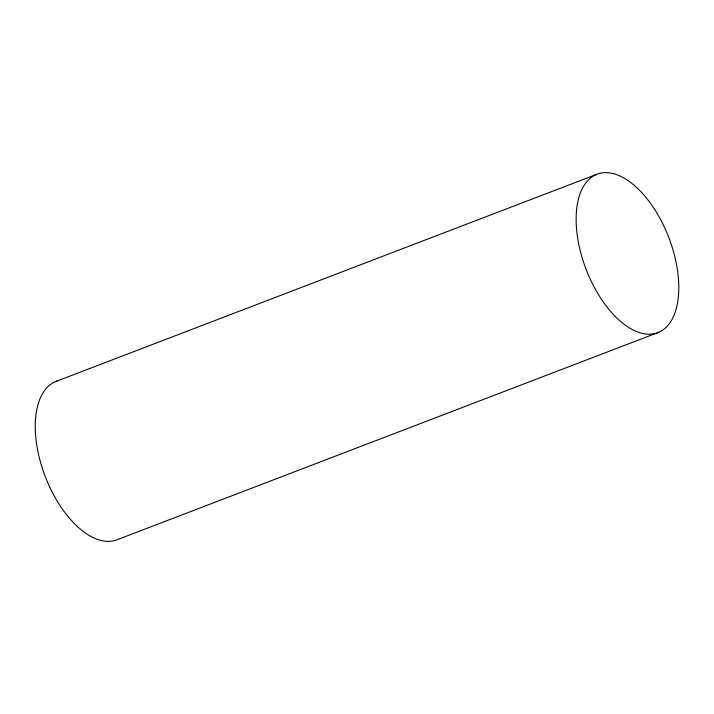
<?xml version="1.0" encoding="UTF-8"?>
<svg xmlns="http://www.w3.org/2000/svg" width="714" height="714" viewBox="0 0 714 714"><rect width="100%" height="100%" fill="white"/><g stroke="black" fill="none" stroke-linecap="round" stroke-linejoin="round"><path stroke-width="1.07" d="M55.299 381.704L596.154 174.537M658.701 332.296L117.846 539.463A84.868 44.295 69 0 1 45.169 476.318A84.868 44.295 69 0 1 57.263 380.955M576.555 210.086A84.868 44.295 69 0 0 647.107 334.17A84.868 44.295 69 0 0 658.62 215.994A84.868 44.295 69 0 0 576.555 210.086"/></g></svg>
